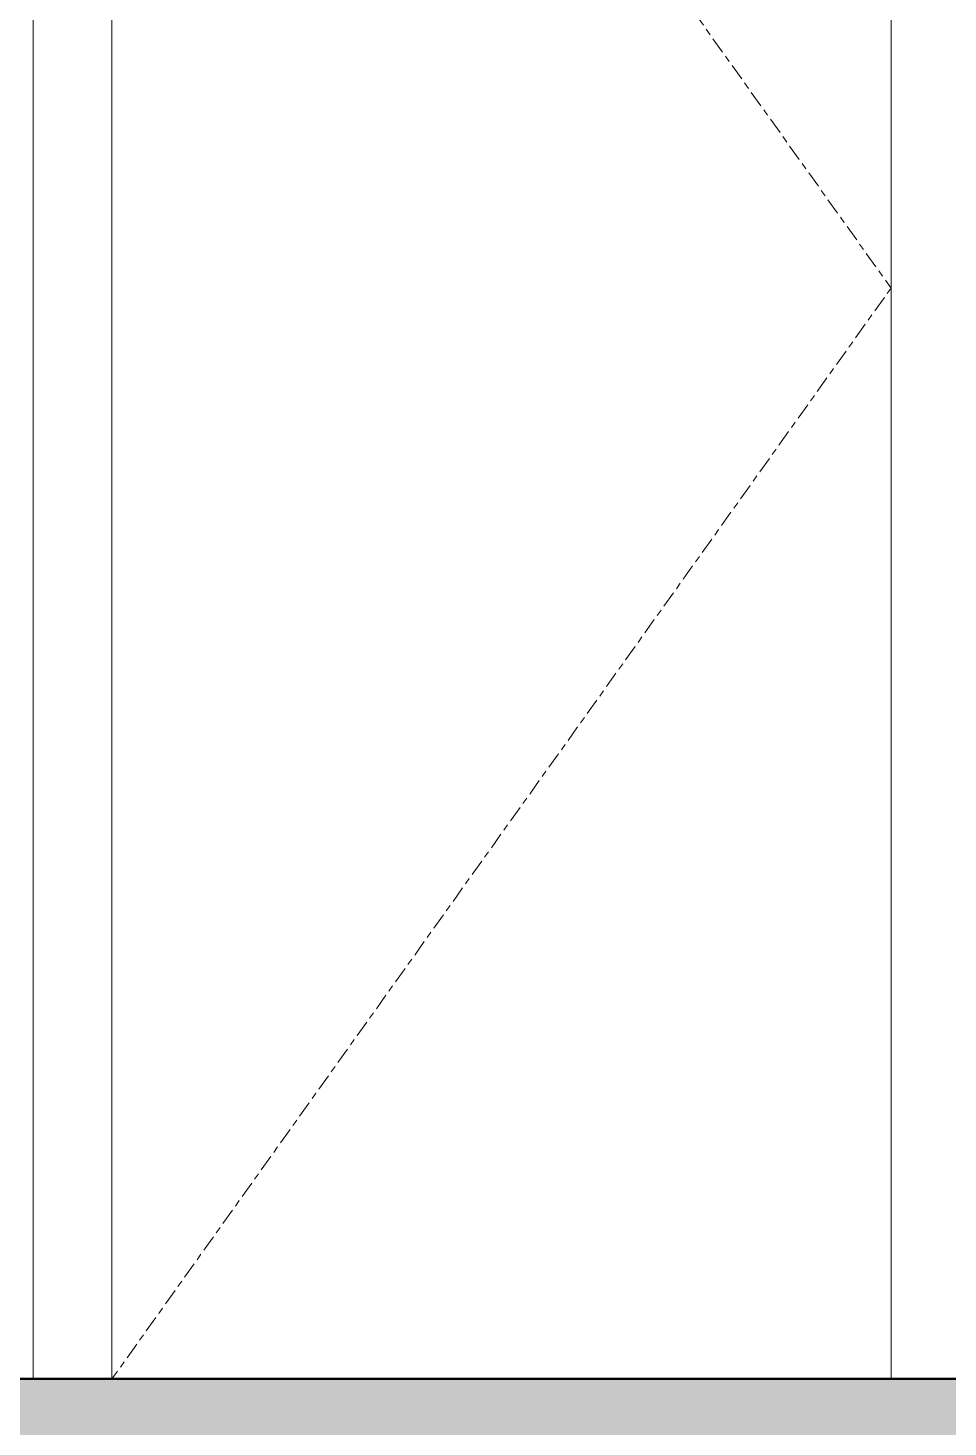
# Model space of a CAD drawing. Header units: inches. Extents: x 22 to 382261, y 22 to 371281.
# Drawn here: x 77935 to 78821, y 138834 to 140181 of the extents above; entities that cross this region are included whole.
import ezdxf

# ---------------------------------------------------------------- set-up
doc = ezdxf.new("R2010")
doc.units = ezdxf.units.IN
doc.header["$MEASUREMENT"] = 0
doc.linetypes.add('Centre', pattern=[31.75, 6.35, -4.7625, 15.875, -4.7625])
doc.linetypes.add('Grid Line 1_2_', pattern=[22.225, 12.7, -3.175, 3.175, -3.175])
for name, color, linetype, lineweight in [('A-ANNO-DIMS', 211, 'Continuous', 9), ('A-DETL-THIN', 151, 'Continuous', 9), ('A-DOOR', 31, 'Continuous', 9), ('A-DOOR-FRAM', 31, 'Continuous', 9), ('A-FLOR-LEVL', 51, 'Continuous', 9)]:
    doc.layers.add(name, color=color, linetype=linetype, lineweight=lineweight)

# ---------------------------------------------------------------- blocks, each defined once
blk = doc.blocks.new('M_Single-Flush - d02  toilet 750 by 2100-458076-Section B-B')
at = {"layer": 'A-DOOR', "linetype": 'Centre'}
for p, q in [((-10733.2, 2400), (-9983.2, 1350)), ((-9983.2, 1350), (-10733.2, 300))]:
    blk.add_line(p, q, dxfattribs=at)
at = {"layer": 'A-DOOR-FRAM', "lineweight": 9}
for p, q in [((-10809.2, 2476), (-10809.2, 300)), ((-10733.2, 300), (-10733.2, 2400)), ((-9983.2, 2400), (-9983.2, 300))]:
    blk.add_line(p, q, dxfattribs=at)

msp = doc.modelspace()

# ---------------------------------------------------------------- hatches: boundary and pattern name
at = {"layer": 'A-ANNO-DIMS'}
h = msp.add_hatch(dxfattribs=at)
h.set_pattern_fill('FP_2', color=256, style=0, pattern_type=2)
h.set_pattern_definition([(50, (85355.86, 143211.44), (182.1847, -15.939), [19.05, -209.55]), (355, (85355.86, 143211.44), (-35.2424, 191.0566), [15.24, -167.64]), (100.451, (85371.04, 143210.1), (146.9425, 175.1167), [16.19, -178.09]), (46.184, (85355.86, 143262.24), (271.079, -42.0433), [28.575, -314.325]), (96.636, (85378.45, 143258.73), (237.4025, 247.427), [24.285, -267.135]), (351.184, (85355.86, 143262.24), (237.4046, 247.425), [22.86, -251.46]), (21, (85381.26, 143249.54), (151.6149, -102.2655), [19.05, -209.55]), (326, (85381.26, 143249.54), (61.8024, 184.1877), [15.24, -167.64]), (71.451, (85393.9, 143241.01), (213.417, 81.9214), [16.19, -178.09]), (37.5, (85355.86, 143211.436), (3.08832, 84.55508), [8.382, -157.226, 8.382, -161.798, -168.275]), (37.5, (85355.86, 143211.436), (3.08832, 84.55508), [-335.788, 8.382, -159.893]), (7.5, (85355.86, 143211.44), (66.8194, 100.18075), [8.382, -88.646, 8.382, -153.416, -64.135]), (7.5, (85355.86, 143211.44), (66.8194, 100.18075), [-258.826, 8.382, -55.753]), (327.5, (85299.22, 143211.436), (135.5905, -5.7289), [8.382, -55.118, 8.382, -189.738, -262.89]), (327.5, (85299.22, 143211.436), (135.5905, -5.7289), [-261.62, 8.382, -254.508]), (317.5, (85273.82, 143211.44), (148.1289, 25.4268), [8.382, -74.168, 8.382, -123.19, -186.69]), (317.5, (85273.82, 143211.44), (148.1289, 25.4268), [-214.122, 8.382, -178.308])])
h.paths.add_polyline_path([(93570.8, 138430.3), (93570.8, 140240.3), (92530.8, 140240.3), (92530.8, 139780.3), (91730.8, 139780.3), (91730.8, 139330.3), (90930.8, 139330.3), (90930.8, 138880.3), (82675.8, 138880.3), (82675.8, 139330.3), (81875.8, 139330.3), (81875.8, 139780.3), (81075.8, 139780.3), (81075.8, 140240.3), (80065.8, 140240.3), (80065.8, 138880.3), (76510.8, 138880.3), (76510.8, 138730.3), (80295.8, 138730.3), (80295.8, 140090.3), (80925.8, 140090.3), (80925.8, 139630.3), (81725.8, 139630.3), (81725.8, 139180.3), (82525.8, 139180.3), (82525.8, 138730.3), (91080.8, 138730.3), (91080.8, 139180.3), (91880.8, 139180.3), (91880.8, 139630.3), (92680.8, 139630.3), (92680.8, 140080.3), (93340.8, 140080.3), (93340.8, 138430.3)])
h.paths.add_polyline_path([(81379, 142314.9), (81645.8, 142314.9), (81645.8, 142930.3), (76510.8, 142930.3), (76510.8, 142780.3), (81195.8, 142780.3), (81195.8, 142314.9)])
h.paths.add_polyline_path([(92345.8, 142314.9), (92345.8, 142780.3), (93340.8, 142780.3), (93340.8, 142930.3), (91895.8, 142930.3), (91895.8, 142314.9), (91986.3, 142314.9)])

# ---------------------------------------------------------------- linework, layer by layer
at = {"layer": 'A-DETL-THIN', "lineweight": 50}
msp.add_line((80065.8, 138880.3), (76510.8, 138880.3), dxfattribs=at)
at = {"layer": 'A-FLOR-LEVL', "linetype": 'Grid Line 1_2_'}
msp.add_line((72189.6, 138880.3), (98522.1, 138880.3), dxfattribs=at)

# ---------------------------------------------------------------- block references
at = {"layer": 'A-DOOR', "linetype": 'Centre'}
msp.add_blockref('M_Single-Flush - d02  toilet 750 by 2100-458076-Section B-B', (88749, 138580.3), dxfattribs=at)

doc.saveas('drawing.dxf')
